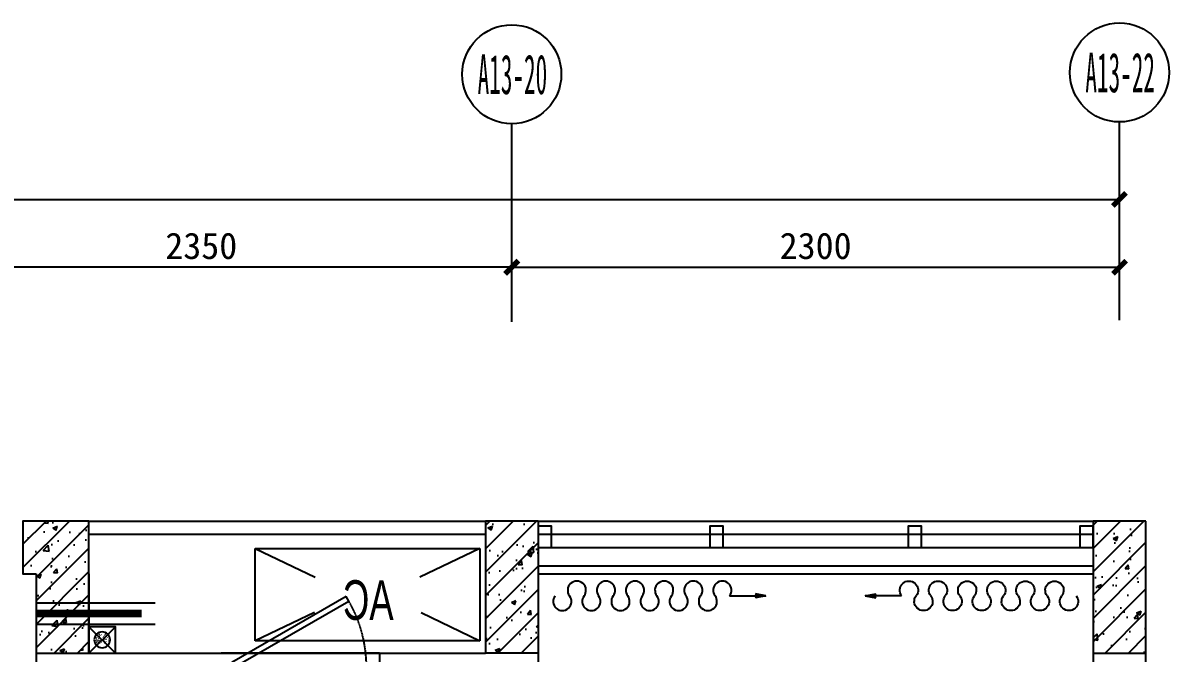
# Model space of a CAD drawing. Header units: millimetres. Extents: x -102565 to 103504, y -132507 to -120.
# Drawn here: x 65731 to 70068, y -3005 to -619 of the extents above; entities that cross this region are included whole.
import ezdxf
from ezdxf.enums import TextEntityAlignment as Align

# ---------------------------------------------------------------- set-up
doc = ezdxf.new("R2010")
doc.units = ezdxf.units.MM
doc.header["$LTSCALE"] = 10
doc.linetypes.add('A02-G-MAIN-洋房4号户型_设计区$0$DASH', pattern=[0.35, 0.25, -0.1])
doc.linetypes.add('A02-G-MAIN-洋房4号户型_设计区$0$HIDDEN2', pattern=[0.1875, 0.125, -0.0625])
doc.layers.get('Defpoints').update_dxf_attribs({"color": 9})
for name, color, linetype in [('-B1234平 地 天 间  LESS', 7, 'Continuous'), ('-B13  平         天  LESS', 1, 'Continuous'), ('-B60  给   排   水  LESS', 2, 'Continuous'), ('A02-G-MAIN-洋房4号户型_设计区$0$A02-G-MAIN-E户型报建_设计区$0$A_EQPM_SMAL(空调室内外机)', 1, 'Continuous'), ('A02-G-MAIN-洋房4号户型_设计区$0$A_HDWR(配件)', 1, 'Continuous'), ('A02-G-MAIN-洋房4号户型_设计区$0$A_HOLE(洞)', 3, 'Continuous'), ('A02-G-MAIN-洋房4号户型_设计区$0$A_PATN_MATE(图案填充)', 252, 'Continuous'), ('A02-G-MAIN-洋房4号户型_设计区$0$A_WALL_BRIK(砌块墙)', 4, 'Continuous'), ('A02-G-MAIN-洋房4号户型_设计区$0$A_WINDOW(窗)', 3, 'Continuous'), ('A21-G-BASE-D户型放大图_设计区$0$S_COCR_PIPE（冷凝水管）', 30, 'A21-G-BASE-D户型放大图_设计区$0$空调冷凝水管'), ('A21-G-BASE-D户型放大图_设计区$0$S_WSD_VERT_PIPE（给排水立管）', 210, 'Continuous')]:
    doc.layers.add(name, color=color, linetype=linetype)
doc.styles.add('A02-G-MAIN-洋房4号户型_设计区$0$A02-G-MAIN-E户型报建_设计区$0$HZ', font='hysz.shx', dxfattribs={"width": 0.65, "bigfont": 'hyfs.shx'})
doc.styles.add('A21-G-BASE-D户型放大图_设计区$0$HZ', font='hysz.shx', dxfattribs={"width": 0.65, "bigfont": 'hyfs.shx'})
doc.styles.add('LESS标准文字', font='simhei.ttf', dxfattribs={"height": 2})
doc.linetypes.add('A21-G-BASE-D户型放大图_设计区$0$空调冷凝水管', pattern='A,2,-0.1,["N",A21-G-BASE-D户型放大图_设计区$0$HZ,S=0.12,R=0,X=-0.06,Y=-0.06],-0.1', length=2.2)
doc.dimstyles.new('标准注释（LESS）', dxfattribs={"dimtxt": 2, "dimasz": 1, "dimexe": 1, "dimexo": 0, "dimgap": 0.6, "dimtad": 1, "dimdec": 0, "dimrnd": 5, "dimzin": 12, "dimtxsty": 'LESS标准文字', "dimblk": 'ARCHTICK', "dimcen": 0, "dimclrd": 1, "dimclre": 1, "dimclrt": 3, "dimadec": 0, "dimazin": 0, "dimtfac": 1, "dimtdec": 0, "dimtix": 1, "dimtofl": 0, "dimtmove": 2, "dimatfit": 3, "dimldrblk": 'DOT', "dimfxl": 4, "dimfxlon": 1, "dimtfill": 1, "dimtolj": 1, "dimarcsym": 0})

# ---------------------------------------------------------------- blocks, each defined once
blk = doc.blocks.new('A02-G-MAIN-洋房4号户型_设计区$0$A02-G-MAIN-E户型报建_设计区$0$A$C70B335D5')
at = {"layer": '-B1234平 地 天 间  LESS', "color": 1}
for p, q in [((-850, 186), (-850, -164)), ((0, 186), (-850, 186)), ((-850, 186), (-623.2, 77)), ((0, 186), (-226.8, 77)), ((0, -164), (0, 186)), ((-627.8, -56.6), (-850, -164)), ((-224.5, -55.8), (0, -164)), ((-850, -164), (0, -164))]:
    blk.add_line(p, q, dxfattribs=at)
at = {"layer": '-B1234平 地 天 间  LESS', "color": 1, "style": 'A02-G-MAIN-洋房4号户型_设计区$0$A02-G-MAIN-E户型报建_设计区$0$HZ', "width": 0.7}
blk.add_text('AC', height=150, rotation=360, dxfattribs=at).set_placement((-523.7, -84))
blk = doc.blocks.new('A$C2F834631')
for p, q in [((0, 87.5), (62.1, 98.5)), ((0, 87.5), (62.1, 76.5)), ((214.8, 87.5), (0, 87.5)), ((62.1, 98.5), (54.9, 87.5)), ((62.1, 76.5), (54.9, 87.5))]:
    blk.add_line(p, q)
for centre, start, end in [((343.9, 120.6), 322.38952, 217.61048), ((516, 120.6), 322.38952, 217.61048), ((688.1, 120.6), 322.38952, 217.61048), ((860.3, 120.6), 322.38952, 217.61048), ((1032.4, 120.6), 322.38952, 217.61048), ((1204.5, 120.6), 322.38952, 217.61048), ((257.8, 54.3), 142.38952, 37.61048), ((429.9, 54.3), 142.38952, 37.61048), ((602.1, 54.3), 142.38952, 37.61048), ((774.2, 54.3), 142.38952, 37.61048), ((946.3, 54.3), 142.38952, 37.61048), ((1118.5, 54.3), 142.38952, 37.61048)]:
    blk.add_arc(centre, 54.3, start, end)
for points in [[(62.1, 98.5), (54.9, 87.5), (0, 87.5)], [(0, 87.5), (62.1, 76.5), (54.9, 87.5)]]:
    blk.add_solid(points)
blk = doc.blocks.new('_ArchTick')
at = {"color": 0, "linetype": 'ByBlock', "const_width": 0.4}
blk.add_lwpolyline([(-0.5, -0.5), (0.5, 0.5)], dxfattribs=at)
blk = doc.blocks.new('*D1063')
at = {"color": 1, "lineweight": -2, "transparency": 16777216}
for p, q in [((24508.5, -20699.1), (24508.5, -20449.1)), ((35808.5, -20699.1), (35808.5, -20449.1)), ((24508.5, -20499.1), (35808.5, -20499.1))]:
    blk.add_line(p, q, dxfattribs=at)
at = {"layer": 'Defpoints', "color": 0, "transparency": 16777216}
for p in [(35808.5, -20499.1), (24508.5, -21279.1), (35808.5, -21279.1)]:
    blk.add_point(p, dxfattribs=at)
at = {"color": 1, "lineweight": -2, "transparency": 16777216, "xscale": 50, "yscale": 50, "zscale": 50, "rotation": 180}
blk.add_blockref('_ArchTick', (24508.5, -20499.1), dxfattribs=at)
at = {"color": 1, "lineweight": -2, "transparency": 16777216, "xscale": 50, "yscale": 50, "zscale": 50}
blk.add_blockref('_ArchTick', (35808.5, -20499.1), dxfattribs=at)
at = {"color": 3, "transparency": 16777216, "insert": (30158.5, -20418.6), "char_height": 100, "attachment_point": 5, "style": 'LESS标准文字', "bg_fill": 3, "box_fill_scale": 1.1, "bg_fill_color": 256, "bg_fill_true_color": 13158600, "bg_fill_transparency": 0}
blk.add_mtext('\\A1;11300', dxfattribs=at)
blk = doc.blocks.new('_Dot')
at = {"color": 0, "linetype": 'ByBlock', "lineweight": -2}
blk.add_line((-0.5, 0), (-1, 0), dxfattribs=at)
at = {"color": 0, "linetype": 'ByBlock', "const_width": 0.5}
blk.add_lwpolyline([(-0.25, 0, 1), (0.25, 0, 1)], format="xyb", close=True, dxfattribs=at)
blk = doc.blocks.new('*D1065')
at = {"color": 1, "lineweight": -2, "transparency": 16777216}
for p, q in [((31158.5, -20956.1), (31158.5, -20706.1)), ((33508.5, -20956.1), (33508.5, -20706.1)), ((33508.5, -20756.1), (31158.5, -20756.1))]:
    blk.add_line(p, q, dxfattribs=at)
at = {"layer": 'Defpoints', "color": 0, "transparency": 16777216}
for p in [(31158.5, -20756.1), (31158.5, -21263.6), (33508.5, -21326.8)]:
    blk.add_point(p, dxfattribs=at)
at = {"color": 1, "lineweight": -2, "transparency": 16777216, "xscale": 50, "yscale": 50, "zscale": 50, "rotation": 180}
blk.add_blockref('_ArchTick', (31158.5, -20756.1), dxfattribs=at)
at = {"color": 1, "lineweight": -2, "transparency": 16777216, "xscale": 50, "yscale": 50, "zscale": 50}
blk.add_blockref('_ArchTick', (33508.5, -20756.1), dxfattribs=at)
at = {"color": 3, "transparency": 16777216, "insert": (32333.5, -20675.5), "char_height": 100, "attachment_point": 5, "style": 'LESS标准文字', "bg_fill": 3, "box_fill_scale": 1.1, "bg_fill_color": 256, "bg_fill_true_color": 13158600, "bg_fill_transparency": 0}
blk.add_mtext('\\A1;2350', dxfattribs=at)
blk = doc.blocks.new('*D1066')
at = {"color": 1, "lineweight": -2, "transparency": 16777216}
for p, q in [((33508.5, -20956.1), (33508.5, -20706.1)), ((35808.5, -20956.1), (35808.5, -20706.1)), ((33508.5, -20756.1), (35808.5, -20756.1))]:
    blk.add_line(p, q, dxfattribs=at)
at = {"layer": 'Defpoints', "color": 0, "transparency": 16777216}
for p in [(35808.5, -20756.1), (35808.5, -21305.3), (33508.5, -21367.2)]:
    blk.add_point(p, dxfattribs=at)
at = {"color": 1, "lineweight": -2, "transparency": 16777216, "xscale": 50, "yscale": 50, "zscale": 50, "rotation": 180}
blk.add_blockref('_ArchTick', (33508.5, -20756.1), dxfattribs=at)
at = {"color": 1, "lineweight": -2, "transparency": 16777216, "xscale": 50, "yscale": 50, "zscale": 50}
blk.add_blockref('_ArchTick', (35808.5, -20756.1), dxfattribs=at)
at = {"color": 3, "transparency": 16777216, "insert": (34658.5, -20675.5), "char_height": 100, "attachment_point": 5, "style": 'LESS标准文字', "bg_fill": 3, "box_fill_scale": 1.1, "bg_fill_color": 256, "bg_fill_true_color": 13158600, "bg_fill_transparency": 0}
blk.add_mtext('\\A1;2300', dxfattribs=at)
blk = doc.blocks.new('*U1079')
at = {"color": 1}
blk.add_line((0, 0), (0, 15), dxfattribs=at)
blk.add_circle((0, 18.75), 3.75, dxfattribs=at)
at = {"color": 3, "style": 'LESS标准文字', "width": 2.440007, "flags": 8}
blk.add_attdef('轴号', text='', height=3, dxfattribs=at).set_placement((-2.584, 17.25), (2.68, 17.25), align=Align.FIT)
blk = doc.blocks.new('*U1080')
at = {"color": 1}
blk.add_line((0, 0), (0, 15), dxfattribs=at)
blk.add_circle((0, 18.75), 3.75, dxfattribs=at)
at = {"color": 3, "style": 'LESS标准文字', "width": 2.440007, "flags": 8}
blk.add_attdef('轴号', text='', height=3, dxfattribs=at).set_placement((-2.584, 17.25), (2.68, 17.25), align=Align.FIT)
blk = doc.blocks.new('A21-G-BASE-D户型放大图_设计区$0$冷凝水立管DN50')
at = {"layer": 'A21-G-BASE-D户型放大图_设计区$0$S_WSD_VERT_PIPE（给排水立管）'}
blk.add_circle((0, 0), 30, dxfattribs=at)
at = {"layer": 'Defpoints', "color": 252}
blk.add_lwpolyline([(-50, 50), (50, 50), (50, -50), (-50, -50), (-50, 50), (50, -50), (50, 50), (-50, -50)], dxfattribs=at)
at = {"layer": 'Defpoints', "color": 252, "style": 'A21-G-BASE-D户型放大图_设计区$0$HZ', "width": 0.7}
blk.add_text('冷凝', height=32, dxfattribs=at).set_placement((0.1, -15.3), align=Align.CENTER)
blk = doc.blocks.new('A$C2ED66F2E')
at = {"layer": 'A02-G-MAIN-洋房4号户型_设计区$0$A_PATN_MATE(图案填充)'}
h = blk.add_hatch(dxfattribs=at)
h.set_pattern_fill('钢筋混凝土', color=256, scale=25)
h.set_pattern_definition([(45, (-16910.52, 1209.944), (-44.19417, 44.19417), []), (50, (-16910.52, 1209.94), (179.31505, -15.68803), [18.75, -206.25]), (355, (-16910.52, 1209.94), (-34.6878, 188.048), [15, -165]), (100.4514, (-16895.58, 1208.64), (144.62735, 172.3599), [15.93505, -175.2855]), (46.1842, (-16910.52, 1259.94), (266.8103, -41.3798), [28.125, -309.375]), (96.6356, (-16888.3, 1256.5), (233.6657, 243.5295), [23.9026, -262.9282]), (351.1842, (-16910.52, 1259.94), (233.6655, 243.5297), [22.5, -247.5]), (21, (-16885.52, 1247.44), (149.22676, -100.6547), [18.75, -206.25]), (326, (-16885.52, 1247.44), (60.8288, 181.2875), [15, -165]), (71.4514, (-16873.09, 1239.06), (210.05566, 80.6326), [15.93505, -175.2855]), (37.5, (-16910.52, 1209.944), (3.03996, 83.22346), [0, -163, 0, -167.5, 0, -165.625]), (7.5, (-16910.52, 1209.94), (65.76738, 98.60293), [0, -95.5, 0, -159.25, 0, -63.125]), (327.5, (-16966.27, 1209.944), (133.45561, -5.63872), [0, -62.5, 0, -195, 0, -258.75]), (317.5, (-16991.27, 1209.94), (145.79654, 25.02625), [0, -81.25, 0, -129.5, 0, -183.75])])
h.paths.add_polyline_path([(14589.5, 20109.9), (14589.5, 20609.9), (14339.5, 20609.9), (14339.5, 20409.9), (14389.5, 20409.9), (14389.5, 20109.9)])
h = blk.add_hatch(dxfattribs=at)
h.set_pattern_fill('钢筋混凝土', color=256, scale=25)
h.set_pattern_definition([(45, (-16910.48, 1209.943), (-44.19417, 44.19417), []), (50, (-16910.48, 1209.94), (179.31505, -15.68803), [18.75, -206.25]), (355, (-16910.48, 1209.94), (-34.6878, 188.048), [15, -165]), (100.4514, (-16895.54, 1208.64), (144.62735, 172.3599), [15.93505, -175.2855]), (46.1842, (-16910.48, 1259.94), (266.8103, -41.3798), [28.125, -309.375]), (96.6356, (-16888.24, 1256.5), (233.6657, 243.5295), [23.9026, -262.9282]), (351.1842, (-16910.48, 1259.94), (233.6655, 243.5297), [22.5, -247.5]), (21, (-16885.48, 1247.44), (149.22676, -100.6547), [18.75, -206.25]), (326, (-16885.48, 1247.44), (60.8288, 181.2875), [15, -165]), (71.4514, (-16873.04, 1239.06), (210.05566, 80.6326), [15.93505, -175.2855]), (37.5, (-16910.48, 1209.943), (3.03996, 83.22346), [0, -163, 0, -167.5, 0, -165.625]), (7.5, (-16910.48, 1209.94), (65.76738, 98.60293), [0, -95.5, 0, -159.25, 0, -63.125]), (327.5, (-16966.23, 1209.943), (133.45561, -5.63872), [0, -62.5, 0, -195, 0, -258.75]), (317.5, (-16991.23, 1209.94), (145.79654, 25.02625), [0, -81.25, 0, -129.5, 0, -183.75])])
h.paths.add_polyline_path([(18389.5, 20409.9), (18389.5, 20109.9), (18589.5, 20109.9), (18589.5, 20609.9), (18389.5, 20609.9)])
h.paths.add_polyline_path([(16289.5, 20409.9), (16289.5, 20609.9), (16089.5, 20609.9), (16089.5, 20109.9), (16289.5, 20109.9)])
at = {"layer": '-B1234平 地 天 间  LESS'}
for p, q in [((14589.5, 20609.9), (14339.5, 20609.9)), ((14339.5, 20609.9), (14339.5, 20409.9)), ((14589.5, 20109.9), (14589.5, 20609.9)), ((16089.5, 20609.9), (16089.5, 20109.9)), ((16289.5, 20609.9), (16089.5, 20609.9)), ((18589.5, 20609.9), (18389.5, 20609.9)), ((14339.5, 20409.9), (14389.5, 20409.9)), ((14389.5, 20409.9), (14389.5, 20109.9)), ((16289.5, 20409.9), (16289.5, 17209.9)), ((18389.5, 20409.9), (18389.5, 17209.9)), ((14389.5, 20109.9), (14389.5, 18059.9)), ((14389.5, 20109.9), (14589.5, 20109.9)), ((14589.5, 20109.9), (16089.5, 20109.9))]:
    blk.add_line(p, q, dxfattribs=at)
for points in [[(16289.5, 20609.9), (16289.5, 20609.9), (16289.5, 20409.9), (16289.5, 20409.9)], [(17239.5, 17009.9), (18389.5, 17009.9), (18389.5, 16909.9), (18589.5, 16909.9), (18589.5, 20609.9)], [(18389.5, 20609.9), (18389.5, 20609.9), (18389.5, 20409.9), (18389.5, 20409.9)], [(15689.5, 20109.9), (15689.5, 19909.9)], [(16289.5, 20109.9), (16089.5, 20109.9)], [(18389.5, 20109.9), (18589.5, 20109.9)]]:
    blk.add_lwpolyline(points, dxfattribs=at)
at = {"layer": 'A02-G-MAIN-洋房4号户型_设计区$0$A_HDWR(配件)'}
for points in [[(14589.5, 20609.9), (16089.5, 20609.9)], [(14589.5, 20559.9), (16089.5, 20559.9)], [(16289.5, 20439.9), (18389.5, 20439.9)], [(16289.5, 20409.9), (18389.5, 20409.9)]]:
    blk.add_lwpolyline(points, dxfattribs=at)
for points in [[(16289.5, 20509.9), (16339.5, 20509.9), (16339.5, 20589.9), (16289.5, 20589.9)], [(16939.5, 20509.9), (16989.5, 20509.9), (16989.5, 20589.9), (16939.5, 20589.9)], [(17689.5, 20509.9), (17739.5, 20509.9), (17739.5, 20589.9), (17689.5, 20589.9)], [(18339.5, 20509.9), (18389.5, 20509.9), (18389.5, 20589.9), (18339.5, 20589.9)]]:
    blk.add_lwpolyline(points, close=True, dxfattribs=at)
at = {"layer": 'A02-G-MAIN-洋房4号户型_设计区$0$A_HDWR(配件)', "color": 8}
blk.add_lwpolyline([(15562.5, 20324.3), (15129.5, 20074.3), (15139.5, 20056.9), (15572.5, 20306.9)], close=True, dxfattribs=at)
at = {"layer": 'A02-G-MAIN-洋房4号户型_设计区$0$A_HDWR(配件)', "color": 8, "linetype": 'A02-G-MAIN-洋房4号户型_设计区$0$HIDDEN2'}
blk.add_arc((15139.5, 20056.9), 500.1, 358.8542, 32.292, dxfattribs=at)
at = {"layer": 'A02-G-MAIN-洋房4号户型_设计区$0$A_HOLE(洞)'}
for p, q in [((14389.5, 20299.9), (14839.5, 20299.9)), ((14389.5, 20219.9), (14839.5, 20219.9))]:
    blk.add_line(p, q, dxfattribs=at)
at = {"layer": 'A02-G-MAIN-洋房4号户型_设计区$0$A_HOLE(洞)', "color": 3, "linetype": 'A02-G-MAIN-洋房4号户型_设计区$0$DASH', "ltscale": 0.6, "const_width": 30}
blk.add_lwpolyline([(14789.5, 20259.9), (14389.4, 20259.9)], dxfattribs=at)
at = {"layer": 'A02-G-MAIN-洋房4号户型_设计区$0$A_WALL_BRIK(砌块墙)'}
for p, q in [((14589.5, 20609.9), (14489.5, 20609.9)), ((14389.5, 20409.9), (14389.5, 20109.9)), ((14589.5, 20409.9), (14589.5, 20109.9))]:
    blk.add_line(p, q, dxfattribs=at)
blk.add_lwpolyline([(14589.5, 20609.9), (14339.5, 20609.9), (14339.5, 20409.9), (14389.5, 20409.9)], dxfattribs=at)
at = {"layer": 'A02-G-MAIN-洋房4号户型_设计区$0$A_WINDOW(窗)'}
blk.add_line((15689.5, 20109.9), (15089.5, 20109.9), dxfattribs=at)
for points in [[(16289.5, 20609.9), (18389.5, 20609.9)], [(16289.5, 20559.9), (18389.5, 20559.9)], [(16289.5, 20509.9), (18389.5, 20509.9)]]:
    blk.add_lwpolyline(points, dxfattribs=at)
at = {"layer": '-B13  平         天  LESS', "yscale": 0.6400000000000001, "zscale": 0.6400000000000001}
for p, xscale, rotation in [((17151.5, 20382.7), 0.6400000000000001, 180.010378006823), ((17527.5, 20382.7), -0.6400000000000001, 179.9896219931771)]:
    blk.add_blockref('A$C2F834631', p, dxfattribs=dict(at, xscale=xscale, rotation=rotation))
at = {"layer": 'A02-G-MAIN-洋房4号户型_设计区$0$A02-G-MAIN-E户型报建_设计区$0$A_EQPM_SMAL(空调室内外机)', "extrusion": (0, 0, -1), "zscale": -1}
blk.add_blockref('A02-G-MAIN-洋房4号户型_设计区$0$A02-G-MAIN-E户型报建_设计区$0$A$C70B335D5', (-15218.6, 20319.8), dxfattribs=at)
at = {"layer": 'A21-G-BASE-D户型放大图_设计区$0$S_COCR_PIPE（冷凝水管）', "xscale": -1}
blk.add_blockref('A21-G-BASE-D户型放大图_设计区$0$冷凝水立管DN50', (14639.5, 20159.9), dxfattribs=at)
dim = blk.add_linear_dim(base=(18489.5, 21827.5), p1=(7189.5, 21047.6), p2=(18489.5, 21047.6), dimstyle='标准注释（LESS）', override={"dimscale": 0, "dimtix": 1, "dimtofl": 0, "dimtmove": 1, "dimatfit": 1})
dim.commit()
dim.dimension.update_dxf_attribs({"geometry": '*D1063', "text_midpoint": (12839.5, 21908.1), "insert": (-17319.1, 42326.6)})
dim = blk.add_linear_dim(base=(13839.5, 21570.5), p1=(16189.5, 20999.8), p2=(13839.5, 21063.1), angle=180, dimstyle='标准注释（LESS）', override={"dimscale": 0, "dimtix": 1, "dimtofl": 0, "dimtmove": 1, "dimatfit": 1})
dim.commit()
dim.dimension.update_dxf_attribs({"geometry": '*D1065', "text_midpoint": (15014.5, 21651.1), "insert": (-17319.1, 42326.6)})
dim = blk.add_linear_dim(base=(18489.5, 21570.5), p1=(16189.5, 20959.4), p2=(18489.5, 21021.3), dimstyle='标准注释（LESS）', override={"dimscale": 0, "dimtix": 1, "dimtofl": 0, "dimtmove": 1, "dimatfit": 1})
dim.commit()
dim.dimension.update_dxf_attribs({"geometry": '*D1066', "text_midpoint": (17339.5, 21651.1), "insert": (-17319.1, 42326.6)})
ref = blk.add_blockref('*U1079', (16189.5, 21363.6), dxfattribs=dict(xscale=50, yscale=50, zscale=50))
ref.add_attrib('轴号', 'A13-20', dxfattribs={"color": 3, "height": 150, "style": 'LESS标准文字', "width": 0.406668, "flags": 8}).set_placement((16060.3, 22226.1), (16323.5, 22226.1), align=Align.FIT)
ref = blk.add_blockref('*U1080', (18489.5, 21370.5), dxfattribs=dict(xscale=50, yscale=50, zscale=50))
ref.add_attrib('轴号', 'A13-22', dxfattribs={"color": 3, "height": 150, "style": 'LESS标准文字', "width": 0.406668, "flags": 8}).set_placement((18360.3, 22233), (18623.5, 22233), align=Align.FIT)

msp = doc.modelspace()

# ---------------------------------------------------------------- block references
at = {"layer": '-B60  给   排   水  LESS', "linetype": 'Continuous'}
msp.add_blockref('A$C2ED66F2E', (51391.4, -23114.8), dxfattribs=at)

doc.saveas('drawing.dxf')
